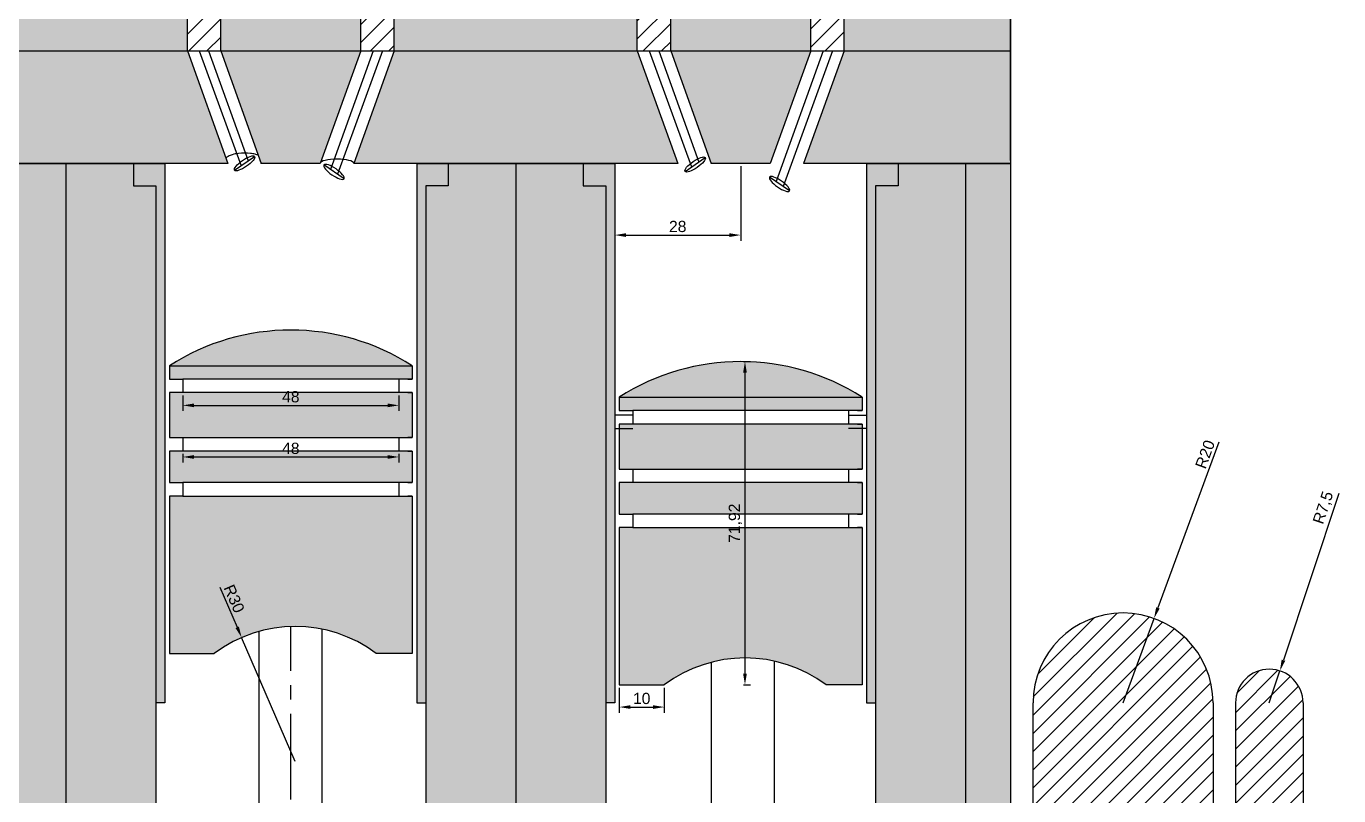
# Model space of a CAD drawing. Header units: millimetres. Extents: x 6030 to 8489, y 1264 to 2245.
# Drawn here: x 6892.3 to 7184, y 1873 to 2044.2 of the extents above; entities that cross this region are included whole.
import ezdxf

# ---------------------------------------------------------------- set-up
doc = ezdxf.new("R2010")
doc.units = ezdxf.units.MM
doc.linetypes.add('CENTER2', pattern=[28.575, 19.05, -3.175, 3.175, -3.175])
doc.layers.add('Layer1', color=173, linetype='Continuous')
doc.styles.get("Standard").update_dxf_attribs({"font": 'arial.ttf'})
doc.dimstyles.new('ISO-25', dxfattribs={"dimtxt": 2.5, "dimasz": 2.5, "dimexe": 1.25, "dimexo": 0.625, "dimtad": 1, "dimtxsty": 'Standard', "dimcen": 2.5, "dimadec": 0, "dimazin": 0, "dimtfac": 1, "dimtmove": 0, "dimatfit": 3, "dimfxl": 1, "dimarcsym": 0})

# ---------------------------------------------------------------- blocks, each defined once
blk = doc.blocks.new('*D2')
at = {"color": 0, "lineweight": -2, "transparency": 16777216}
for p, q in [((7023.09, 2013.04), (7023.09, 1996.46)), ((7051.09, 2013.04), (7051.09, 1996.46)), ((7025.59, 1997.71), (7048.59, 1997.71))]:
    blk.add_line(p, q, dxfattribs=at)
at = {"color": 0, "transparency": 16777216}
for points in [[(7025.59, 1998.12), (7025.59, 1997.29), (7023.09, 1997.71)], [(7048.59, 1998.12), (7048.59, 1997.29), (7051.09, 1997.71)]]:
    blk.add_solid(points, dxfattribs=at)
at = {"layer": 'Defpoints', "color": 0, "transparency": 16777216}
for p in [(7023.09, 2013.66), (7051.09, 2013.66), (7051.09, 1997.71)]:
    blk.add_point(p, dxfattribs=at)
at = {"color": 0, "transparency": 16777216, "insert": (7037.09, 1999.61), "char_height": 2.5, "attachment_point": 5}
blk.add_mtext('28', dxfattribs=at)
blk = doc.blocks.new('*D8')
at = {"layer": 'Defpoints', "color": 0, "transparency": 16777216}
for p in [(7111.09, 2240.81), (6701.09, 2013.66), (7111.09, 2013.66)]:
    blk.add_point(p, dxfattribs=at)
at = {"layer": 'Layer1', "color": 0, "lineweight": -2, "transparency": 16777216}
for p, q in [((6701.09, 2014.29), (6701.09, 2242.06)), ((6703.59, 2240.81), (7108.59, 2240.81)), ((7111.09, 2014.29), (7111.09, 2242.06))]:
    blk.add_line(p, q, dxfattribs=at)
at = {"layer": 'Layer1', "color": 0, "transparency": 16777216}
for points in [[(6703.59, 2241.23), (6703.59, 2240.4), (6701.09, 2240.81)], [(7108.59, 2241.23), (7108.59, 2240.4), (7111.09, 2240.81)]]:
    blk.add_solid(points, dxfattribs=at)
at = {"layer": 'Layer1', "color": 0, "transparency": 16777216, "insert": (6906.09, 2242.71), "char_height": 2.5, "attachment_point": 5}
blk.add_mtext('410', dxfattribs=at)
blk = doc.blocks.new('*D23')
at = {"layer": 'Defpoints', "color": 0, "transparency": 16777216}
for p in [(6927.09, 1962.66), (6975.09, 1962.66), (6975.09, 1959.84)]:
    blk.add_point(p, dxfattribs=at)
at = {"layer": 'Layer1', "color": 0, "lineweight": -2, "transparency": 16777216}
for p, q in [((6927.09, 1962.04), (6927.09, 1958.59)), ((6975.09, 1962.04), (6975.09, 1958.59)), ((6929.59, 1959.84), (6972.59, 1959.84))]:
    blk.add_line(p, q, dxfattribs=at)
at = {"layer": 'Layer1', "color": 0, "transparency": 16777216}
for points in [[(6929.59, 1960.25), (6929.59, 1959.42), (6927.09, 1959.84)], [(6972.59, 1960.25), (6972.59, 1959.42), (6975.09, 1959.84)]]:
    blk.add_solid(points, dxfattribs=at)
at = {"layer": 'Layer1', "color": 0, "transparency": 16777216, "insert": (6951.09, 1961.74), "char_height": 2.5, "attachment_point": 5}
blk.add_mtext('48', dxfattribs=at)
blk = doc.blocks.new('*D24')
at = {"layer": 'Defpoints', "color": 0, "transparency": 16777216}
for p in [(6927.09, 1949.66), (6975.09, 1949.66), (6975.09, 1948.36)]:
    blk.add_point(p, dxfattribs=at)
at = {"layer": 'Layer1', "color": 0, "lineweight": -2, "transparency": 16777216}
for p, q in [((6927.09, 1949.04), (6927.09, 1947.11)), ((6975.09, 1949.04), (6975.09, 1947.11)), ((6929.59, 1948.36), (6972.59, 1948.36))]:
    blk.add_line(p, q, dxfattribs=at)
at = {"layer": 'Layer1', "color": 0, "transparency": 16777216}
for points in [[(6929.59, 1948.78), (6929.59, 1947.94), (6927.09, 1948.36)], [(6972.59, 1948.78), (6972.59, 1947.94), (6975.09, 1948.36)]]:
    blk.add_solid(points, dxfattribs=at)
at = {"layer": 'Layer1', "color": 0, "transparency": 16777216, "insert": (6951.09, 1950.26), "char_height": 2.5, "attachment_point": 5}
blk.add_mtext('48', dxfattribs=at)
blk = doc.blocks.new('*D25')
at = {"layer": 'Defpoints', "color": 0, "transparency": 16777216}
for p in [(6940.16, 1908.19), (6952.09, 1880.66)]:
    blk.add_point(p, dxfattribs=at)
at = {"layer": 'Layer1', "color": 0, "lineweight": -2, "transparency": 16777216}
for p, q in [((6935.31, 1919.4), (6939.17, 1910.48)), ((6952.09, 1880.66), (6940.16, 1908.19))]:
    blk.add_line(p, q, dxfattribs=at)
at = {"layer": 'Layer1', "color": 0, "transparency": 16777216}
blk.add_solid([(6939.55, 1910.65), (6938.79, 1910.32), (6940.16, 1908.19)], dxfattribs=at)
at = {"layer": 'Layer1', "color": 0, "transparency": 16777216, "insert": (6938.49, 1916.84), "char_height": 2.5, "attachment_point": 5, "rotation": 293.4231}
blk.add_mtext('R30', dxfattribs=at)
blk = doc.blocks.new('*D26')
at = {"layer": 'Defpoints', "color": 0, "transparency": 16777216}
for p in [(7024.09, 1897.66), (7034.09, 1897.66), (7034.09, 1892.74)]:
    blk.add_point(p, dxfattribs=at)
at = {"layer": 'Layer1', "color": 0, "lineweight": -2, "transparency": 16777216}
for p, q in [((7024.09, 1897.04), (7024.09, 1891.49)), ((7034.09, 1897.04), (7034.09, 1891.49)), ((7026.59, 1892.74), (7031.59, 1892.74))]:
    blk.add_line(p, q, dxfattribs=at)
at = {"layer": 'Layer1', "color": 0, "transparency": 16777216}
for points in [[(7026.59, 1893.15), (7026.59, 1892.32), (7024.09, 1892.74)], [(7031.59, 1893.15), (7031.59, 1892.32), (7034.09, 1892.74)]]:
    blk.add_solid(points, dxfattribs=at)
at = {"layer": 'Layer1', "color": 0, "transparency": 16777216, "insert": (7029.09, 1894.64), "char_height": 2.5, "attachment_point": 5}
blk.add_mtext('10', dxfattribs=at)
blk = doc.blocks.new('*D27')
at = {"layer": 'Defpoints', "color": 0, "transparency": 16777216}
for p in [(7051.09, 1969.58), (7051.09, 1897.66), (7052.04, 1897.66)]:
    blk.add_point(p, dxfattribs=at)
at = {"layer": 'Layer1', "color": 0, "lineweight": -2, "transparency": 16777216}
for p, q in [((7051.71, 1969.58), (7053.29, 1969.58)), ((7052.04, 1967.08), (7052.04, 1900.16)), ((7051.71, 1897.66), (7053.29, 1897.66))]:
    blk.add_line(p, q, dxfattribs=at)
at = {"layer": 'Layer1', "color": 0, "transparency": 16777216}
for points in [[(7051.63, 1967.08), (7052.46, 1967.08), (7052.04, 1969.58)], [(7051.63, 1900.16), (7052.46, 1900.16), (7052.04, 1897.66)]]:
    blk.add_solid(points, dxfattribs=at)
at = {"layer": 'Layer1', "color": 0, "transparency": 16777216, "insert": (7049.92, 1933.62), "char_height": 2.5, "attachment_point": 5, "rotation": 90}
blk.add_mtext('71,92', dxfattribs=at)
blk = doc.blocks.new('*D40')
at = {"layer": 'Defpoints', "color": 0, "transparency": 16777216}
for p in [(7142.97, 1912.44), (7136.09, 1893.66)]:
    blk.add_point(p, dxfattribs=at)
at = {"layer": 'Layer1', "color": 0, "lineweight": -2, "transparency": 16777216}
for p, q in [((7157.36, 1951.68), (7143.83, 1914.79)), ((7136.09, 1893.66), (7142.97, 1912.44))]:
    blk.add_line(p, q, dxfattribs=at)
at = {"layer": 'Layer1', "color": 0, "transparency": 16777216}
blk.add_solid([(7143.44, 1914.93), (7144.22, 1914.64), (7142.97, 1912.44)], dxfattribs=at)
at = {"layer": 'Layer1', "color": 0, "transparency": 16777216, "insert": (7154.33, 1948.95), "char_height": 2.5, "attachment_point": 5, "rotation": 69.8655}
blk.add_mtext('R20', dxfattribs=at)
blk = doc.blocks.new('*D41')
at = {"layer": 'Defpoints', "color": 0, "transparency": 16777216}
for p in [(7170.95, 1900.78), (7168.59, 1893.66)]:
    blk.add_point(p, dxfattribs=at)
at = {"layer": 'Layer1', "color": 0, "lineweight": -2, "transparency": 16777216}
for p, q in [((7184.03, 1940.27), (7171.73, 1903.16)), ((7168.59, 1893.66), (7170.95, 1900.78))]:
    blk.add_line(p, q, dxfattribs=at)
at = {"layer": 'Layer1', "color": 0, "transparency": 16777216}
blk.add_solid([(7171.34, 1903.29), (7172.13, 1903.02), (7170.95, 1900.78)], dxfattribs=at)
at = {"layer": 'Layer1', "color": 0, "transparency": 16777216, "insert": (7180.72, 1937.04), "char_height": 2.5, "attachment_point": 5, "rotation": 71.668}
blk.add_mtext('R7,5', dxfattribs=at)

msp = doc.modelspace()

# ---------------------------------------------------------------- hatches: boundary and pattern name
at = {"true_color": 0xcecce6}
h = msp.add_hatch(dxfattribs=at)
h.set_pattern_fill('ANSI31', color=254, scale=0.9)
h.paths.add_polyline_path([(6735.528, 2063.663), (6728.089, 2063.663), (6728.089, 2038.663), (6735.528, 2038.663)])
h.paths.add_polyline_path([(6774.089, 2063.663), (6766.649, 2063.663), (6766.649, 2038.663), (6774.089, 2038.663)])
h.paths.add_polyline_path([(6835.528, 2063.663), (6828.089, 2063.663), (6828.089, 2038.663), (6835.528, 2038.663)])
h.paths.add_polyline_path([(6874.089, 2063.663), (6866.649, 2063.663), (6866.649, 2038.663), (6874.089, 2038.663)])
h.paths.add_polyline_path([(6935.528, 2063.663), (6928.089, 2063.663), (6928.089, 2038.663), (6935.528, 2038.663)])
h.paths.add_polyline_path([(6974.089, 2063.663), (6966.649, 2063.663), (6966.649, 2038.663), (6974.089, 2038.663)])
h.paths.add_polyline_path([(7074.089, 2063.663), (7066.649, 2063.663), (7066.649, 2038.663), (7074.089, 2038.663)])
h.paths.add_polyline_path([(7035.528, 2063.663), (7028.089, 2063.663), (7028.089, 2038.663), (7035.528, 2038.663)])
at = {"layer": 'Layer1', "true_color": 0x000000}
h = msp.add_hatch(color=18, dxfattribs=at)
h.dxf.hatch_style = 1
h.paths.add_polyline_path([(6828.089, 2038.663), (6774.089, 2038.663), (6765.089, 2013.663), (6837.089, 2013.663)])
h.paths.add_polyline_path([(6728.089, 2038.663), (6723.089, 2038.663), (6716.089, 2038.663), (6716.089, 2013.663), (6737.089, 2013.663)])
h.paths.add_polyline_path([(6766.649, 2038.663), (6735.528, 2038.663), (6744.528, 2013.663), (6751.089, 2013.663), (6757.649, 2013.663)])
h.paths.add_polyline_path([(6766.649, 2063.663), (6735.528, 2063.663), (6735.528, 2038.663), (6766.649, 2038.663)])
h.paths.add_polyline_path([(6728.089, 2063.663), (6716.089, 2063.663), (6716.089, 2053.663), (6716.089, 2038.663), (6723.089, 2038.663), (6728.089, 2038.663)])
h.paths.add_polyline_path([(6828.089, 2063.663), (6774.089, 2063.663), (6774.089, 2038.663), (6828.089, 2038.663)])
h.paths.add_polyline_path([(6835.528, 2063.663), (6835.528, 2038.663), (6866.649, 2038.663), (6866.649, 2063.663)])
h.paths.add_polyline_path([(6866.649, 2038.663), (6835.528, 2038.663), (6844.528, 2013.663), (6857.649, 2013.663)])
h.paths.add_polyline_path([(6928.089, 2038.663), (6874.089, 2038.663), (6865.089, 2013.663), (6937.089, 2013.663)])
h.paths.add_polyline_path([(6928.089, 2063.663), (6928.004, 2063.663), (6874.089, 2063.663), (6874.089, 2038.663), (6928.089, 2038.663)])
h.paths.add_polyline_path([(6966.649, 2063.663), (6935.528, 2063.663), (6935.528, 2038.663), (6966.649, 2038.663)])
edge = h.paths.add_edge_path()
edge.add_line((6966.649, 2038.663), (6935.528, 2038.663))
edge.add_line((6935.528, 2038.663), (6944.416, 2013.975))
edge.add_ellipse((6940.809, 2013.663), major_axis=(-3.72, 0), ratio=0.3440107, start_angle=180, end_angle=194.11957, ccw=False)
edge.add_line((6944.586, 2013.663), (6957.618, 2013.663))
edge.add_ellipse((6961.369, 2013.663), major_axis=(-3.72, 0), ratio=0.2510098, start_angle=349.67315, end_angle=360, ccw=False)
edge.add_line((6957.709, 2013.83), (6966.649, 2038.663))
h.paths.add_polyline_path([(7028.089, 2063.663), (6974.089, 2063.663), (6974.089, 2038.663), (7028.089, 2038.663)])
h.paths.add_polyline_path([(7028.089, 2038.663), (6974.089, 2038.663), (6965.089, 2013.663), (7037.089, 2013.663)])
h.paths.add_polyline_path([(7066.649, 2063.663), (7035.528, 2063.663), (7035.528, 2038.663), (7066.649, 2038.663)])
h.paths.add_polyline_path([(7066.649, 2038.663), (7035.528, 2038.663), (7044.528, 2013.663), (7057.649, 2013.663)])
h.paths.add_polyline_path([(7111.089, 2063.663), (7074.089, 2063.663), (7074.089, 2038.663), (7111.089, 2038.663)])
h.paths.add_polyline_path([(7111.089, 2038.663), (7074.089, 2038.663), (7065.089, 2013.663), (7111.089, 2013.663)])
h = msp.add_hatch(color=18, dxfattribs=at)
h.dxf.hatch_style = 1
h.paths.add_polyline_path([(6721.089, 2008.663), (6716.089, 2008.663), (6716.089, 2013.663), (6701.089, 2013.663), (6701.089, 1823.663), (6701.089, 1813.663), (6721.089, 1813.663)])
h.paths.add_polyline_path([(6801.089, 2013.663), (6786.089, 2013.663), (6786.089, 2008.663), (6781.089, 2008.663), (6781.089, 1823.663), (6781.089, 1813.663), (6801.089, 1813.663), (6801.089, 1823.663)])
h.paths.add_polyline_path([(6821.089, 2008.663), (6816.089, 2008.663), (6816.089, 2013.663), (6801.089, 2013.663), (6801.089, 1823.663), (6801.089, 1813.663), (6821.089, 1813.663)])
h.paths.add_polyline_path([(6901.089, 2013.663), (6886.089, 2013.663), (6886.089, 2008.663), (6881.089, 2008.663), (6881.089, 1893.663), (6881.089, 1813.663), (6901.089, 1813.663)])
h.paths.add_polyline_path([(6921.089, 2008.663), (6916.089, 2008.663), (6916.089, 2013.663), (6901.089, 2013.663), (6901.089, 1813.663), (6921.089, 1813.663)])
h.paths.add_polyline_path([(7001.089, 2013.663), (6986.089, 2013.663), (6986.089, 2008.663), (6981.089, 2008.663), (6981.089, 1813.663), (7001.089, 1813.663)])
h.paths.add_polyline_path([(7021.089, 2008.663), (7016.089, 2008.663), (7016.089, 2013.663), (7001.089, 2013.663), (7001.089, 1813.663), (7021.089, 1813.663)])
h.paths.add_polyline_path([(7101.089, 2013.663), (7086.089, 2013.663), (7086.089, 2008.663), (7081.089, 2008.663), (7081.089, 1813.663), (7101.089, 1813.663)])
h.paths.add_polyline_path([(7111.089, 2013.663), (7101.089, 2013.663), (7101.089, 1813.663), (7111.089, 1813.663)])
at = {"layer": 'Layer1', "true_color": 0x9898cc}
h = msp.add_hatch(color=253, dxfattribs=at)
h.dxf.hatch_style = 1
h.paths.add_polyline_path([(6723.089, 2013.663), (6716.089, 2013.663), (6716.089, 2008.663), (6721.089, 2008.663), (6721.089, 1983.663), (6723.089, 1983.663)])
h.paths.add_polyline_path([(6723.089, 1983.663), (6721.089, 1983.663), (6721.089, 1893.663), (6723.089, 1893.663)])
h.paths.add_polyline_path([(6781.089, 2008.663), (6786.089, 2008.663), (6786.089, 2013.663), (6779.089, 2013.663), (6779.089, 1893.663), (6781.089, 1893.663)])
h.paths.add_polyline_path([(6823.089, 2013.663), (6816.089, 2013.663), (6816.089, 2008.663), (6821.089, 2008.663), (6821.089, 1893.663), (6823.089, 1893.663), (6823.089, 1964.663)])
h.paths.add_polyline_path([(6881.089, 2008.663), (6886.089, 2008.663), (6886.089, 2013.663), (6879.089, 2013.663), (6879.089, 1893.663), (6881.089, 1893.663)])
h.paths.add_polyline_path([(6923.089, 2013.663), (6916.089, 2013.663), (6916.089, 2008.663), (6921.089, 2008.663), (6921.089, 1893.663), (6923.089, 1893.663)])
h.paths.add_polyline_path([(6986.089, 2013.663), (6979.089, 2013.663), (6979.089, 1893.663), (6981.089, 1893.663), (6981.089, 2008.663), (6986.089, 2008.663)])
h.paths.add_polyline_path([(7023.089, 2013.663), (7016.089, 2013.663), (7016.089, 2008.663), (7021.089, 2008.663), (7021.089, 1893.663), (7023.089, 1893.663)])
h.paths.add_polyline_path([(7086.089, 2013.663), (7079.089, 2013.663), (7079.089, 1893.663), (7081.089, 1893.663), (7081.089, 2008.663), (7086.089, 2008.663)])
at = {"layer": 'Layer1', "true_color": 0x2b9fde}
h = msp.add_hatch(color=142, dxfattribs=at)
h.dxf.hatch_style = 1
h.paths.add_polyline_path([(6724.089, 1983.663), (6778.089, 1983.663, 0.2932129)])
h.paths.add_polyline_path([(6824.089, 1998.663), (6878.089, 1998.663, 0.2932129)])
h.paths.add_polyline_path([(6924.089, 1968.663), (6978.089, 1968.663, 0.2932129)])
h.paths.add_polyline_path([(7024.089, 1961.663), (7078.089, 1961.663, 0.2932129)])
h.paths.add_polyline_path([(6778.089, 1954.663), (6775.089, 1954.663), (6727.089, 1954.663), (6724.089, 1954.663), (6724.089, 1919.663), (6734.089, 1919.663, -0.3333333), (6770.089, 1919.663), (6778.089, 1919.663)])
h.paths.add_polyline_path([(6778.089, 1964.663), (6775.089, 1964.663), (6727.089, 1964.663), (6724.089, 1964.663), (6724.089, 1957.663), (6727.089, 1957.663), (6777.089, 1957.663), (6778.089, 1957.663)])
h.paths.add_polyline_path([(6778.089, 1977.663), (6775.089, 1977.663), (6727.089, 1977.663), (6724.089, 1977.663), (6724.089, 1967.663), (6727.089, 1967.663), (6777.089, 1967.663), (6778.089, 1967.663)])
h.paths.add_polyline_path([(6778.089, 1983.663), (6724.089, 1983.663), (6724.089, 1980.663), (6727.089, 1980.663), (6777.089, 1980.663), (6778.089, 1980.663)])
h.paths.add_polyline_path([(6878.089, 1963.663), (6878.089, 1966.663), (6878.089, 1969.663), (6875.089, 1969.663), (6827.089, 1969.663), (6824.089, 1969.663), (6824.089, 1934.663), (6834.089, 1934.663, -0.3333333), (6870.089, 1934.663), (6878.089, 1934.663)])
h.paths.add_polyline_path([(6878.089, 1979.663), (6875.089, 1979.663), (6827.089, 1979.663), (6824.089, 1979.663), (6824.089, 1972.663), (6827.089, 1972.663), (6877.089, 1972.663), (6878.089, 1972.663), (6878.089, 1973.663)])
h.paths.add_polyline_path([(6878.089, 1989.663), (6878.089, 1992.663), (6875.089, 1992.663), (6827.089, 1992.663), (6824.089, 1992.663), (6824.089, 1982.663), (6827.089, 1982.663), (6877.089, 1982.663), (6878.089, 1982.663), (6878.089, 1986.663)])
h.paths.add_polyline_path([(6878.089, 1998.663), (6824.089, 1998.663), (6824.089, 1995.663), (6827.089, 1995.663), (6877.089, 1995.663), (6878.089, 1995.663)])
h.paths.add_polyline_path([(6978.089, 1968.663), (6924.089, 1968.663), (6924.089, 1965.663), (6927.089, 1965.663), (6977.089, 1965.663), (6978.089, 1965.663)])
h.paths.add_polyline_path([(6978.089, 1939.663), (6977.089, 1939.663), (6927.089, 1939.663), (6924.089, 1939.663), (6924.089, 1904.663), (6934.089, 1904.663, -0.3333333), (6970.089, 1904.663), (6978.089, 1904.663)])
h.paths.add_polyline_path([(6978.089, 1949.663), (6977.089, 1949.663), (6927.089, 1949.663), (6924.089, 1949.663), (6924.089, 1942.663), (6927.089, 1942.663), (6977.089, 1942.663), (6978.089, 1942.663)])
h.paths.add_polyline_path([(6978.089, 1962.663), (6977.089, 1962.663), (6927.089, 1962.663), (6924.089, 1962.663), (6924.089, 1952.663), (6927.089, 1952.663), (6977.089, 1952.663), (6978.089, 1952.663)])
h.paths.add_polyline_path([(7078.089, 1932.663), (7077.089, 1932.663), (7027.089, 1932.663), (7024.089, 1932.663), (7024.089, 1897.663), (7034.089, 1897.663, -0.3333333), (7070.089, 1897.663), (7078.089, 1897.663)])
h.paths.add_polyline_path([(7078.089, 1942.663), (7077.089, 1942.663), (7027.089, 1942.663), (7024.089, 1942.663), (7024.089, 1935.663), (7027.089, 1935.663), (7077.089, 1935.663), (7078.089, 1935.663)])
h.paths.add_polyline_path([(7078.089, 1955.663), (7077.089, 1955.663), (7027.089, 1955.663), (7024.089, 1955.663), (7024.089, 1945.663), (7027.089, 1945.663), (7077.089, 1945.663), (7078.089, 1945.663)])
h.paths.add_polyline_path([(7078.089, 1961.663), (7024.089, 1961.663), (7024.089, 1958.663), (7027.089, 1958.663), (7077.089, 1958.663), (7078.089, 1958.663)])
h.paths.add_polyline_path([(6934.56, 1919.374), (6937.604, 1912.348), (6942.331, 1914.396), (6939.287, 1921.422)], flags=24)
h.paths.add_polyline_path([(6948.576, 1947.664), (6953.711, 1947.664), (6953.711, 1952.815), (6948.576, 1952.815)], flags=9)
h.paths.add_polyline_path([(6948.576, 1959.14), (6953.711, 1959.14), (6953.711, 1964.292), (6948.576, 1964.292)], flags=9)
h.paths.add_polyline_path([(7052.29, 1928.635), (7052.29, 1938.625), (7047.138, 1938.625), (7047.138, 1928.635)], flags=9)
at = {"layer": 'Layer1', "true_color": 0xed1f24}
h = msp.add_hatch(dxfattribs=at)
h.set_pattern_fill('ANSI31', color=240, scale=0.9)
h.paths.add_polyline_path([(7156.089, 1893.663, 1), (7116.089, 1893.663), (7116.089, 1813.663), (7156.089, 1813.663)])
h.paths.add_polyline_path([(7156.089, 1763.663), (7116.089, 1763.663), (7116.089, 1703.663, 1), (7156.089, 1703.663)])
h.paths.add_polyline_path([(7156.089, 1783.663), (7116.089, 1783.663), (7116.089, 1763.663), (7156.089, 1763.663)])
at = {"layer": 'Layer1', "true_color": 0x2776bb}
h = msp.add_hatch(dxfattribs=at)
h.set_pattern_fill('ANSI31', color=152, scale=0.9)
h.paths.add_polyline_path([(7176.089, 1893.663, 1), (7161.089, 1893.663), (7161.089, 1763.663), (7176.089, 1763.663)])
h.paths.add_polyline_path([(7176.089, 1763.663), (7161.089, 1763.663), (7161.089, 1703.663, 1), (7176.089, 1703.663)])

# ---------------------------------------------------------------- linework, layer by layer
at = {"color": 217, "true_color": 0x93278f}
for p, q in [((6928.089, 2038.663), (6928.089, 2063.663)), ((6935.528, 2038.663), (6935.528, 2063.663)), ((6966.649, 2038.663), (6966.649, 2063.663)), ((6974.089, 2038.663), (6974.089, 2063.663)), ((7028.089, 2038.663), (7028.089, 2063.663)), ((7035.528, 2038.663), (7035.528, 2063.663)), ((7066.649, 2038.663), (7066.649, 2063.663)), ((7074.089, 2038.663), (7074.089, 2063.663)), ((7111.089, 2063.663), (7111.089, 2038.663)), ((6716.089, 2038.663), (7111.089, 2038.663)), ((6928.089, 2038.663), (6937.089, 2013.663)), ((6935.528, 2038.663), (6944.528, 2013.663)), ((6966.649, 2038.663), (6957.649, 2013.663)), ((6974.089, 2038.663), (6965.089, 2013.663)), ((7028.089, 2038.663), (7037.089, 2013.663)), ((7035.528, 2038.663), (7044.528, 2013.663)), ((7066.649, 2038.663), (7057.649, 2013.663)), ((7074.089, 2038.663), (7065.089, 2013.663)), ((7111.089, 2038.663), (7111.089, 2013.663)), ((6937.089, 2013.663), (6865.089, 2013.663)), ((6957.649, 2013.663), (6944.528, 2013.663)), ((6962.371, 2013.663), (6962.312, 2013.663)), ((7037.089, 2013.663), (6965.089, 2013.663)), ((7057.649, 2013.663), (7044.528, 2013.663)), ((7111.089, 2013.663), (7065.089, 2013.663))]:
    msp.add_line(p, q, dxfattribs=at)
at = {"color": 240, "true_color": 0xed1f24}
for p, q in [((6930.699, 2038.663), (6940.024, 2013.12)), ((6932.792, 2038.663), (6941.596, 2014.207)), ((6969.387, 2038.663), (6959.9, 2012.312)), ((6971.49, 2038.663), (6961.473, 2011.225)), ((7030.772, 2038.663), (7040.19, 2012.866)), ((7032.867, 2038.663), (7041.762, 2013.953)), ((7069.4, 2038.663), (7058.943, 2009.614)), ((7071.517, 2038.663), (7060.515, 2008.527)), ((6938.581, 2012.123), (6943.036, 2015.202)), ((6962.916, 2010.227), (6958.461, 2013.307)), ((7038.747, 2011.869), (7043.202, 2014.948)), ((7061.958, 2007.53), (7057.503, 2010.609))]:
    msp.add_line(p, q, dxfattribs=at)
at = {"color": 30, "true_color": 0xf26722}
for p, q in [((6881.089, 2013.663), (6923.089, 2013.663)), ((6979.089, 2013.663), (7023.089, 2013.663)), ((7079.089, 2013.663), (7111.089, 2013.663))]:
    msp.add_line(p, q, dxfattribs=at)
at = {"color": 32, "true_color": 0xcd6928}
for p, q in [((6901.089, 2013.663), (6901.089, 1813.663)), ((6921.089, 2013.663), (6916.089, 2013.663)), ((6916.089, 2013.663), (6916.089, 2008.663)), ((6921.089, 2013.663), (6923.089, 2013.663)), ((6923.089, 2013.663), (6923.089, 1893.663)), ((6981.089, 2013.663), (6979.089, 2013.663)), ((6979.089, 2013.663), (6979.089, 1893.663)), ((6981.089, 2013.663), (6986.089, 2013.663)), ((6986.089, 2013.663), (6986.089, 2008.663)), ((7001.089, 2013.663), (7001.089, 1813.663)), ((7021.089, 2013.663), (7016.089, 2013.663)), ((7016.089, 2013.663), (7016.089, 2008.663)), ((7021.089, 2013.663), (7023.089, 2013.663)), ((7023.089, 2013.663), (7023.089, 1893.663)), ((7081.089, 2013.663), (7079.089, 2013.663)), ((7079.089, 2013.663), (7079.089, 1893.663)), ((7081.089, 2013.663), (7086.089, 2013.663)), ((7086.089, 2013.663), (7086.089, 2008.663)), ((7101.089, 2013.663), (7101.089, 1813.663)), ((7111.089, 2013.663), (7111.089, 1763.663)), ((6916.089, 2008.663), (6921.089, 2008.663)), ((6921.089, 2008.663), (6921.089, 1813.663)), ((6981.089, 2008.663), (6981.089, 1813.663)), ((6986.089, 2008.663), (6981.089, 2008.663)), ((7016.089, 2008.663), (7021.089, 2008.663)), ((7021.089, 2008.663), (7021.089, 1813.663)), ((7081.089, 2008.663), (7081.089, 1813.663)), ((7086.089, 2008.663), (7081.089, 2008.663)), ((6923.089, 1893.663), (6921.089, 1893.663)), ((6979.089, 1893.663), (6981.089, 1893.663)), ((7023.089, 1893.663), (7021.089, 1893.663)), ((7079.089, 1893.663), (7081.089, 1893.663))]:
    msp.add_line(p, q, dxfattribs=at)
at = {"color": 4}
for p, q in [((6924.089, 1968.663), (6978.089, 1968.663)), ((6924.089, 1968.663), (6924.089, 1965.663)), ((6978.089, 1968.663), (6978.089, 1965.663)), ((6978.089, 1968.663), (6978.089, 1965.663)), ((6924.089, 1965.663), (6927.089, 1965.663)), ((6927.089, 1965.663), (6927.089, 1962.663)), ((6975.089, 1965.663), (6975.089, 1962.663)), ((6978.089, 1965.663), (6977.089, 1965.663)), ((6927.089, 1962.663), (6924.089, 1962.663)), ((6924.089, 1962.663), (6924.089, 1952.663)), ((6977.089, 1962.663), (6978.089, 1962.663)), ((6978.089, 1962.663), (6978.089, 1952.663)), ((6978.089, 1962.663), (6978.089, 1952.663)), ((7024.089, 1961.663), (7078.089, 1961.663)), ((7024.089, 1961.663), (7024.089, 1958.663)), ((7078.089, 1961.663), (7078.089, 1958.663)), ((7078.089, 1961.663), (7078.089, 1958.663)), ((7024.089, 1958.663), (7027.089, 1958.663)), ((7027.089, 1958.663), (7027.089, 1955.663)), ((7075.089, 1958.663), (7075.089, 1955.663)), ((7078.089, 1958.663), (7077.089, 1958.663)), ((7027.089, 1955.663), (7024.089, 1955.663)), ((7024.089, 1955.663), (7024.089, 1945.663)), ((7077.089, 1955.663), (7078.089, 1955.663)), ((7078.089, 1955.663), (7078.089, 1945.663)), ((7078.089, 1955.663), (7078.089, 1945.663)), ((6924.089, 1952.663), (6927.089, 1952.663)), ((6927.089, 1952.663), (6927.089, 1949.663)), ((6975.089, 1952.663), (6975.089, 1949.663)), ((6978.089, 1952.663), (6977.089, 1952.663)), ((6927.089, 1949.663), (6924.089, 1949.663)), ((6924.089, 1949.663), (6924.089, 1942.663)), ((6977.089, 1949.663), (6978.089, 1949.663)), ((6978.089, 1949.663), (6978.089, 1942.663)), ((6978.089, 1949.663), (6978.089, 1942.663)), ((7024.089, 1945.663), (7027.089, 1945.663)), ((7027.089, 1945.663), (7027.089, 1942.663)), ((7075.089, 1945.663), (7075.089, 1942.663)), ((7078.089, 1945.663), (7077.089, 1945.663)), ((6924.089, 1942.663), (6927.089, 1942.663)), ((6927.089, 1942.663), (6927.089, 1939.663)), ((6975.089, 1942.663), (6975.089, 1939.663)), ((6978.089, 1942.663), (6977.089, 1942.663)), ((7027.089, 1942.663), (7024.089, 1942.663)), ((7024.089, 1942.663), (7024.089, 1935.663)), ((7077.089, 1942.663), (7078.089, 1942.663)), ((7078.089, 1942.663), (7078.089, 1935.663)), ((7078.089, 1942.663), (7078.089, 1935.663)), ((6927.089, 1939.663), (6924.089, 1939.663)), ((6924.089, 1939.663), (6924.089, 1904.663)), ((6977.089, 1939.663), (6978.089, 1939.663)), ((6978.089, 1939.663), (6978.089, 1904.663)), ((7024.089, 1935.663), (7027.089, 1935.663)), ((7027.089, 1935.663), (7027.089, 1932.663)), ((7075.089, 1935.663), (7075.089, 1932.663)), ((7078.089, 1935.663), (7077.089, 1935.663)), ((7027.089, 1932.663), (7024.089, 1932.663)), ((7024.089, 1932.663), (7024.089, 1897.663)), ((7077.089, 1932.663), (7078.089, 1932.663)), ((7078.089, 1932.663), (7078.089, 1897.663)), ((6944.089, 1845.663), (6944.089, 1909.576)), ((6958.089, 1845.663), (6958.089, 1910.056)), ((6924.089, 1904.663), (6934.089, 1904.663)), ((6978.089, 1904.663), (6970.089, 1904.663)), ((7044.583, 1835.663), (7044.583, 1902.708)), ((7058.583, 1835.663), (7058.583, 1902.951)), ((7024.089, 1897.663), (7034.089, 1897.663)), ((7078.089, 1897.663), (7070.089, 1897.663))]:
    msp.add_line(p, q, dxfattribs=at)
at = {"color": 5}
for p, q in [((6977.089, 1965.663), (6927.089, 1965.663)), ((6977.089, 1965.663), (6978.089, 1965.663)), ((6977.089, 1962.663), (6927.089, 1962.663)), ((6978.089, 1962.663), (6977.089, 1962.663)), ((7027.089, 1957.663), (7023.089, 1957.663)), ((7077.089, 1958.663), (7027.089, 1958.663)), ((7075.089, 1957.663), (7079.089, 1957.663)), ((7077.089, 1958.663), (7078.089, 1958.663)), ((7077.089, 1955.663), (7027.089, 1955.663)), ((7078.089, 1955.663), (7077.089, 1955.663)), ((6927.089, 1952.663), (6977.089, 1952.663)), ((6977.089, 1952.663), (6978.089, 1952.663)), ((7023.089, 1954.663), (7027.089, 1954.663)), ((7079.089, 1954.663), (7075.089, 1954.663)), ((6977.089, 1949.663), (6927.089, 1949.663)), ((6978.089, 1949.663), (6977.089, 1949.663)), ((7027.089, 1945.663), (7077.089, 1945.663)), ((7077.089, 1945.663), (7078.089, 1945.663)), ((6977.089, 1942.663), (6927.089, 1942.663)), ((6977.089, 1942.663), (6978.089, 1942.663)), ((7077.089, 1942.663), (7027.089, 1942.663)), ((7078.089, 1942.663), (7077.089, 1942.663)), ((6927.089, 1939.663), (6977.089, 1939.663)), ((6978.089, 1939.663), (6977.089, 1939.663)), ((7077.089, 1935.663), (7027.089, 1935.663)), ((7077.089, 1935.663), (7078.089, 1935.663)), ((7027.089, 1932.663), (7077.089, 1932.663)), ((7078.089, 1932.663), (7077.089, 1932.663))]:
    msp.add_line(p, q, dxfattribs=at)
at = {"color": 4, "linetype": 'CENTER2'}
msp.add_line((6951.089, 1786.469), (6951.089, 1910.646), dxfattribs=at)
at = {"color": 5}
for centre in [(6951.089, 1926.579), (7051.089, 1919.579)]:
    msp.add_arc(centre, 50, 57.31636, 122.68364, dxfattribs=at)
at = {"color": 4}
for centre in [(6952.089, 1880.663), (7052.089, 1873.663)]:
    msp.add_arc(centre, 30, 53.1301, 126.8699, dxfattribs=at)
at = {"color": 240, "true_color": 0xed1f24}
for centre in [(6940.809, 2013.663), (7040.974, 2013.408)]:
    msp.add_ellipse(centre, major_axis=(-2.227, -1.54), ratio=0.291676, dxfattribs=at)
at = {"color": 217, "true_color": 0x93278f}
for centre, ratio, end_param in [((6940.809, 2013.663), 0.3440107, 3.3880256), ((6961.369, 2013.663), 0.2510098, 6.2831853)]:
    msp.add_ellipse(centre, major_axis=(-3.72, 0), ratio=ratio, start_param=3.1415927, end_param=end_param, dxfattribs=at)
at = {"color": 240, "true_color": 0xed1f24, "extrusion": (0, 0, -1)}
for centre in [(6960.688, 2011.767), (7059.731, 2009.07)]:
    msp.add_ellipse(centre, major_axis=(2.227, -1.54), ratio=0.291676, dxfattribs=at)
at = {"color": 217, "true_color": 0x93278f}
msp.add_open_spline([(6943.877, 2015.473), (6943.645, 2015.559), (6943.398, 2015.631), (6942.809, 2015.77), (6942.458, 2015.829), (6941.237, 2015.969), (6940.307, 2015.966), (6938.963, 2015.803), (6938.498, 2015.711), (6937.744, 2015.485), (6937.439, 2015.365), (6936.982, 2015.112), (6936.814, 2014.999), (6936.659, 2014.857)], degree=3, knots=[3.8916026, 3.8916026, 3.8916026, 3.8916026, 4.1124524, 4.1124524, 4.3915663, 4.3915663, 5.0508893, 5.0508893, 5.429377, 5.429377, 5.7286413, 5.7286413, 5.9206465, 5.9206465, 5.9206465, 5.9206465], dxfattribs=at)
at = {"layer": 'Layer1', "color": 240, "true_color": 0xed1f24}
for p, q in [((7116.089, 1813.663), (7116.089, 1893.663)), ((7156.089, 1893.663), (7156.089, 1703.663)), ((7161.089, 1893.663), (7161.089, 1703.663)), ((7176.089, 1893.663), (7176.089, 1703.663))]:
    msp.add_line(p, q, dxfattribs=at)
for centre, radius in [((7136.089, 1893.663), 20), ((7168.589, 1893.663), 7.5)]:
    msp.add_arc(centre, radius, 0, 180, dxfattribs=at)

# ---------------------------------------------------------------- dimensions: what is measured, and where the dimension line sits
at = {"color": 217, "true_color": 0x93278f}
dim = msp.add_linear_dim(base=(7051.089, 1997.706), p1=(7023.089, 2013.663), p2=(7051.089, 2013.663), dimstyle='ISO-25', dxfattribs=at)
dim.commit()
dim.dimension.update_dxf_attribs({"geometry": '*D2', "text_midpoint": (7037.089, 1999.608)})
at = {"layer": 'Layer1', "color": 30, "true_color": 0xf8991e}
dim = msp.add_linear_dim(base=(7111.089, 2240.812), p1=(6701.089, 2013.663), p2=(7111.089, 2013.663), dimstyle='ISO-25', dxfattribs=at)
dim.commit()
dim.dimension.update_dxf_attribs({"geometry": '*D8', "text_midpoint": (6906.089, 2242.714)})
at = {"layer": 'Layer1', "color": 3}
dim = msp.add_linear_dim(base=(7052.044, 1897.663), p1=(7051.089, 1969.579), p2=(7051.089, 1897.663), angle=90, dimstyle='ISO-25', dxfattribs=at)
dim.commit()
dim.dimension.update_dxf_attribs({"geometry": '*D27', "text_midpoint": (7049.917, 1933.621)})
for base, p1, p2, picture, middle in [((6975.089, 1959.838), (6927.089, 1962.663), (6975.089, 1962.663), '*D23', (6951.089, 1961.739)), ((6975.089, 1948.361), (6927.089, 1949.663), (6975.089, 1949.663), '*D24', (6951.089, 1950.263)), ((7034.089, 1892.736), (7024.089, 1897.663), (7034.089, 1897.663), '*D26', (7029.089, 1894.637))]:
    dim = msp.add_linear_dim(base=base, p1=p1, p2=p2, dimstyle='ISO-25', dxfattribs=at)
    dim.commit()
    dim.dimension.update_dxf_attribs({"geometry": picture, "text_midpoint": middle})
for center, mpoint, picture, middle in [((7136.089, 1893.663), (7142.973, 1912.44), '*D40', (7156.118, 1948.293)), ((7168.589, 1893.663), (7170.948, 1900.782), '*D41', (7182.739, 1936.369))]:
    dim = msp.add_radius_dim(center=center, mpoint=mpoint, dimstyle='ISO-25', dxfattribs=at)
    dim.commit()
    dim.dimension.update_dxf_attribs({"geometry": picture, "text_midpoint": middle, "dimtype": 164})
dim = msp.add_radius_dim(center=(6952.089, 1880.663), mpoint=(6940.163, 1908.19), dimstyle='ISO-25', dxfattribs=at)
dim.commit()
dim.dimension.update_dxf_attribs({"geometry": '*D25', "text_midpoint": (6938.487, 1916.845)})

doc.saveas('drawing.dxf')
